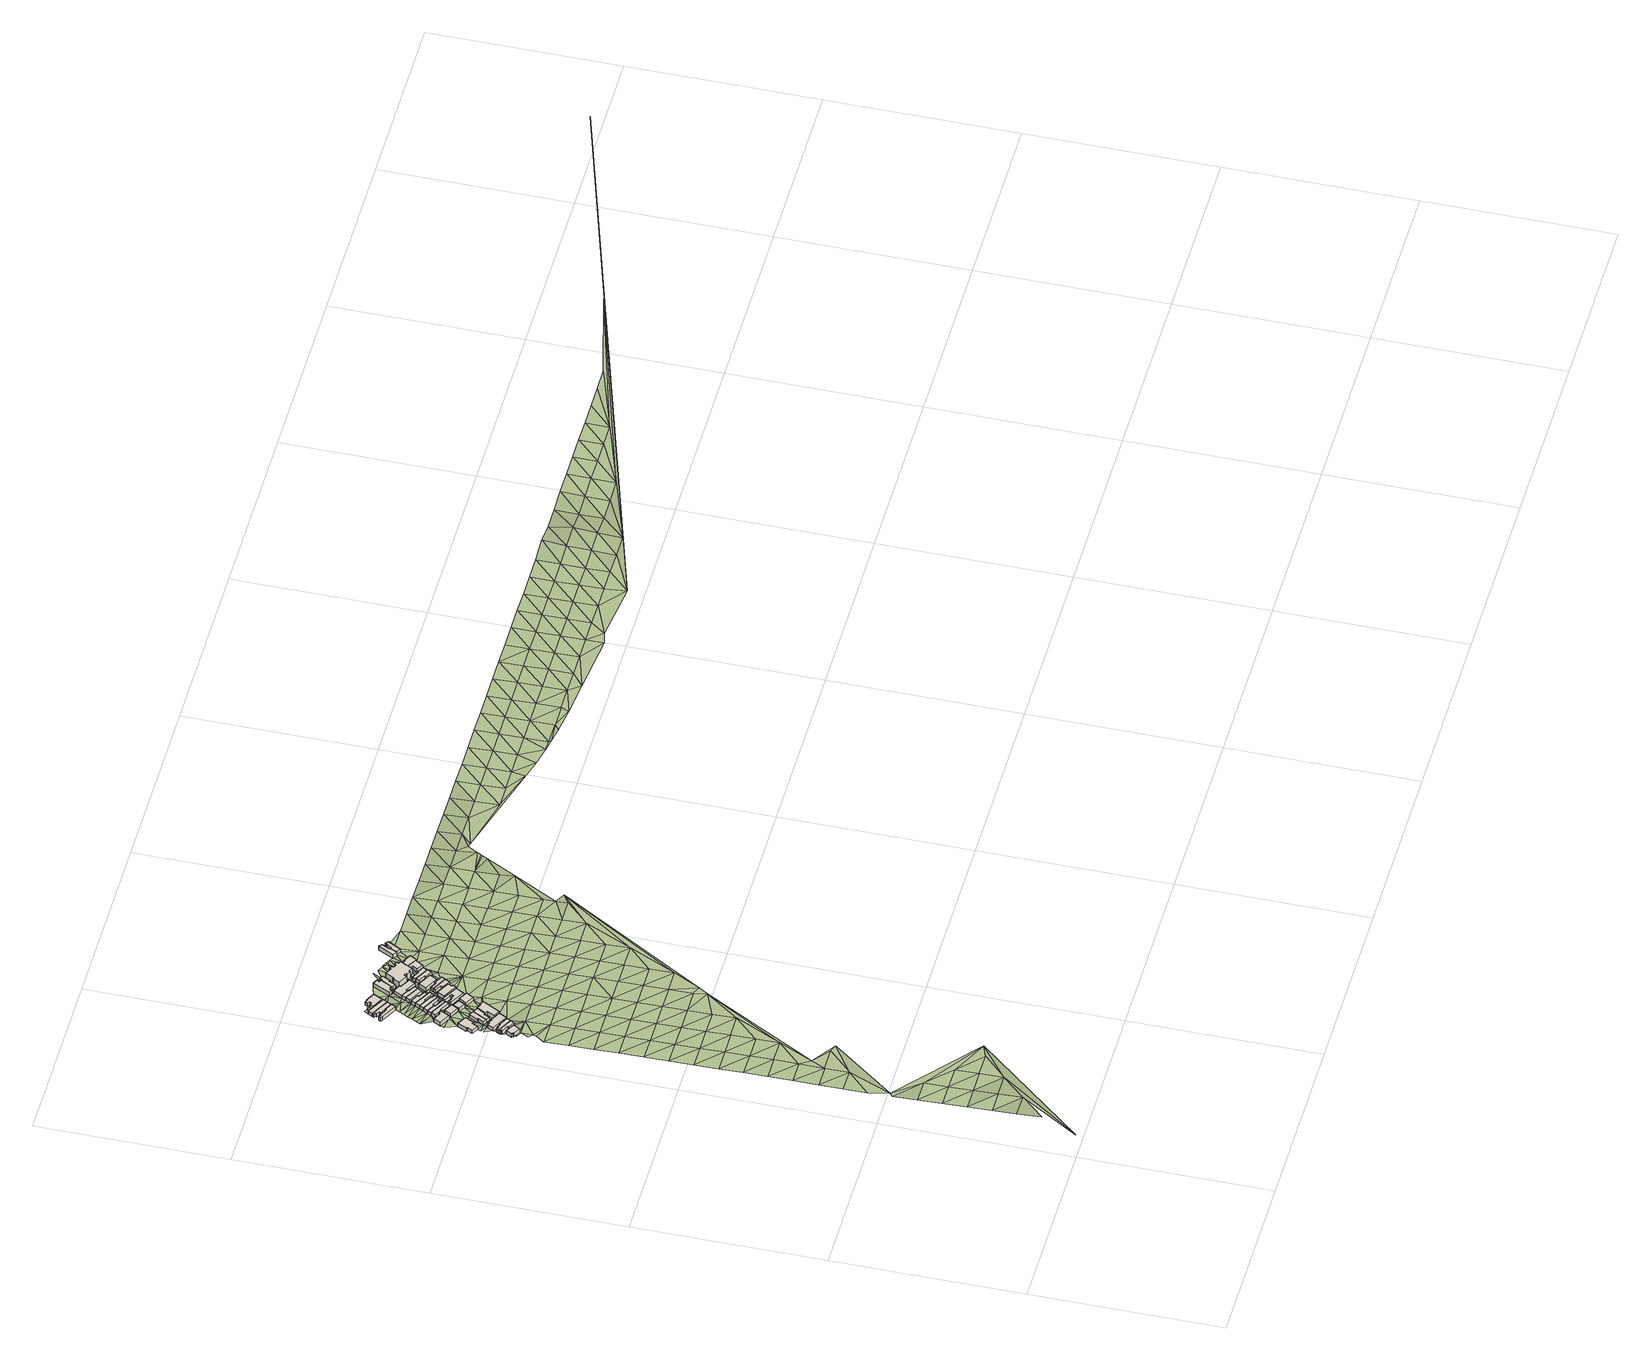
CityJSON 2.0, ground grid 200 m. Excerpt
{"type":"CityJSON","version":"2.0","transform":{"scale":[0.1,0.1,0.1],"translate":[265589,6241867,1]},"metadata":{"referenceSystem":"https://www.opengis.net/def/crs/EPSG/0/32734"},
"CityObjects":{
"building1":{"type":"Building","attributes":{"address":"38 Chatham Road Salt River Cape Town","building":"house","building:levels":"1","footprint":{"type":"Polygon"},"plus_code":"C7XQX4XJ+X5R","ground_height":16.56,"building_height":4.1,"roof_height":20.66},"geometry":[{"type":"Solid","lod":"1","boundaries":[[[[0,1,2,3]],[[1,4,5,2]],[[4,6,7,5]],[[6,8,9,7]],[[8,10,11,9]],[[10,0,3,11]],[[3,2,5,7,9,11]],[[10,8,6,4,1,0]]]]}]},
"building2":{"type":"Building","attributes":{"address":"Chatham Road Salt River Cape Town","building":"house","building:levels":"1","footprint":{"type":"Polygon"},"plus_code":"C7XWXWX2+XMR","ground_height":15.87,"building_height":4.1,"roof_height":19.97},"geometry":[{"type":"Solid","lod":"1","boundaries":[[[[12,13,14,15]],[[13,16,17,14]],[[16,18,19,17]],[[18,20,21,19]],[[20,22,23,21]],[[22,24,25,23]],[[24,26,27,25]],[[26,12,15,27]],[[15,14,17,19,21,23,25,27]],[[26,24,22,20,18,16,13,12]]]]}]},
"building3":{"type":"Building","attributes":{"address":"Chatham Road Salt River Cape Town","building":"house","building:levels":"1","footprint":{"type":"Polygon"},"plus_code":"C8X2XMX4+X6W","ground_height":15.87,"building_height":4.1,"roof_height":19.97},"geometry":[{"type":"Solid","lod":"1","boundaries":[[[[12,28,29,15]],[[28,30,31,29]],[[30,32,33,31]],[[32,34,35,33]],[[34,36,37,35]],[[36,38,39,37]],[[38,13,14,39]],[[13,12,15,14]],[[15,29,31,33,35,37,39,14]],[[13,38,36,34,32,30,28,12]]]]}]},
"building4":{"type":"Building","attributes":{"address":"78 Pope Street Salt River Cape Town","building":"house","building:levels":"1","footprint":{"type":"Polygon"},"plus_code":"C7XPXPXJ+XPX","ground_height":14.36,"building_height":4.1,"roof_height":18.46},"geometry":[{"type":"Solid","lod":"1","boundaries":[[[[40,41,42,43]],[[41,44,45,42]],[[44,46,47,45]],[[46,48,49,47]],[[48,50,51,49]],[[50,52,53,51]],[[52,54,55,53]],[[54,40,43,55]],[[43,42,45,47,49,51,53,55]],[[54,52,50,48,46,44,41,40]]]]}]},
"building5":{"type":"Building","attributes":{"address":"32 Chatham Road Salt River Cape Town","building":"house","building:levels":"1","footprint":{"type":"Polygon"},"plus_code":"C8XCXPX5+XCR","ground_height":15.06,"building_height":4.1,"roof_height":19.16},"geometry":[{"type":"Solid","lod":"1","boundaries":[[[[56,57,58,59]],[[57,60,61,58]],[[60,62,63,61]],[[62,64,65,63]],[[64,66,67,65]],[[66,68,69,67]],[[68,70,71,69]],[[70,56,59,71]],[[59,58,61,63,65,67,69,71]],[[70,68,66,64,62,60,57,56]]]]}]},
"building6":{"type":"Building","attributes":{"address":"Pope Street Salt River Cape Town","building":"house","building:levels":"1","footprint":{"type":"Polygon"},"plus_code":"C8XCX2XQ+XWX","ground_height":14.29,"building_height":4.1,"roof_height":18.39},"geometry":[{"type":"Solid","lod":"1","boundaries":[[[[72,73,74,75]],[[73,76,77,74]],[[76,78,79,77]],[[78,80,81,79]],[[80,82,83,81]],[[82,72,75,83]],[[75,74,77,79,81,83]],[[82,80,78,76,73,72]]]]}]},
"building7":{"type":"Building","attributes":{"address":"39 Kingsley Road Salt River Cape Town","building":"house","building:levels":"1","footprint":{"type":"Polygon"},"plus_code":"C7XWX7XM+XVR","ground_height":14.21,"building_height":4.1,"roof_height":18.31},"geometry":[{"type":"Solid","lod":"1","boundaries":[[[[84,85,86,87]],[[85,88,89,86]],[[88,90,91,89]],[[90,92,93,91]],[[92,94,95,93]],[[94,84,87,95]],[[87,86,89,91,93,95]],[[94,92,90,88,85,84]]]]}]},
"building8":{"type":"Building","attributes":{"address":"Pope Street Salt River Cape Town","building":"house","building:levels":"1","footprint":{"type":"Polygon"},"plus_code":"C8XJXHX7+XFX","ground_height":14.29,"building_height":4.1,"roof_height":18.39},"geometry":[{"type":"Solid","lod":"1","boundaries":[[[[96,72,75,97]],[[72,82,83,75]],[[82,98,99,83]],[[98,100,101,99]],[[100,102,103,101]],[[102,96,97,103]],[[97,75,83,99,101,103]],[[102,100,98,82,72,96]]]]}]},
"building9":{"type":"Building","attributes":{"address":"86 Pope Street Salt River Cape Town","building":"house","building:levels":"1","footprint":{"type":"Polygon"},"plus_code":"C8XVXVX5+XCW","ground_height":15.06,"building_height":4.1,"roof_height":19.16},"geometry":[{"type":"Solid","lod":"1","boundaries":[[[[96,102,103,104,105,97]],[[102,106,107,104,103]],[[106,108,109,107]],[[108,110,111,109]],[[110,112,113,111]],[[112,114,115,113]],[[114,116,117,115]],[[116,118,119,117]],[[118,96,97,105,119]],[[105,104,107,109,111,113,115,117,119]],[[118,116,114,112,110,108,106,102,96]]]]}]},
"building10":{"type":"Building","attributes":{"address":"17 Pope Street Salt River Cape Town","building":"house","building:levels":"1","footprint":{"type":"Polygon"},"plus_code":"C8XHXCX8+XFR","ground_height":13.82,"building_height":4.1,"roof_height":17.92},"geometry":[{"type":"Solid","lod":"1","boundaries":[[[[120,121,122,123]],[[121,124,125,122]],[[124,126,127,125]],[[126,120,123,127]],[[123,122,125,127]],[[126,124,121,120]]]]}]},
"building11":{"type":"Building","attributes":{"address":"38 Kingsley Road Salt River Cape Town","building":"house","building:levels":"1","footprint":{"type":"Polygon"},"plus_code":"C7XVX3X5+XMX","ground_height":13.04,"building_height":4.1,"roof_height":17.14},"geometry":[{"type":"Solid","lod":"1","boundaries":[[[[128,129,130,131]],[[129,132,133,134,130]],[[132,135,136,137,134,133]],[[135,138,139,137,136]],[[138,140,141,139]],[[140,142,143,141]],[[142,144,145,143]],[[144,146,147,145]],[[146,128,131,147]],[[131,130,134,137,139,141,143,145,147]],[[146,144,142,140,138,135,132,129,128]]]]}]},
"building12":{"type":"Building","attributes":{"address":"37 Kingsley Road Salt River Cape Town","building":"house","building:levels":"1","footprint":{"type":"Polygon"},"plus_code":"C8XCXGXP+X4V","ground_height":13.82,"building_height":4.1,"roof_height":17.92},"geometry":[{"type":"Solid","lod":"1","boundaries":[[[[148,149,150,151,152]],[[149,153,154,150]],[[153,155,156,154]],[[155,157,158,156]],[[157,159,160,161,158]],[[159,148,152,151,161,160]],[[151,150,154,156,158,161]],[[159,157,155,153,149,148]]]]}]},
"building13":{"type":"Building","attributes":{"address":"35 Kingsley Road Salt River Cape Town","building":"house","building:levels":"1","footprint":{"type":"Polygon"},"plus_code":"C8XMXHX9+XPW","ground_height":13.43,"building_height":4.1,"roof_height":17.53},"geometry":[{"type":"Solid","lod":"1","boundaries":[[[[159,162,163,160]],[[162,164,165,163]],[[164,166,167,165]],[[166,168,169,167]],[[168,148,152,169]],[[148,159,160,152]],[[160,163,165,167,169,152]],[[148,168,166,164,162,159]]]]}]},
"building14":{"type":"Building","attributes":{"address":"36 Kingsley Road Salt River Cape Town","building":"house","building:levels":"1","footprint":{"type":"Polygon"},"plus_code":"C7XRXQX5+X6R","ground_height":12.44,"building_height":4.1,"roof_height":16.54},"geometry":[{"type":"Solid","lod":"1","boundaries":[[[[129,170,171,172]],[[170,173,174,171]],[[173,175,176,174]],[[175,177,178,176]],[[177,179,180,178]],[[179,181,182,180]],[[181,183,184,182]],[[183,132,133,184]],[[132,129,172,133]],[[172,171,174,176,178,180,182,184,133]],[[132,183,181,179,177,175,173,170,129]]]]}]},
"building15":{"type":"Building","attributes":{"address":"19A Pope Street Salt River Cape Town","building":"house","building:levels":"1","footprint":{"type":"Polygon"},"plus_code":"C8XXXPXH+X6W","ground_height":13.82,"building_height":4.1,"roof_height":17.92},"geometry":[{"type":"Solid","lod":"1","boundaries":[[[[185,186,187,188]],[[186,189,190,187]],[[189,191,192,190]],[[191,185,188,192]],[[188,187,190,192]],[[191,189,186,185]]]]}]},
"building16":{"type":"Building","attributes":{"address":"34 Kingsley Road Salt River Cape Town","building":"house","building:levels":"1","footprint":{"type":"Polygon"},"plus_code":"C7XXXQXH+XMR","ground_height":12.44,"building_height":4.1,"roof_height":16.54},"geometry":[{"type":"Solid","lod":"1","boundaries":[[[[193,194,195,171]],[[194,196,197,195]],[[196,198,174,197]],[[198,193,171,174]],[[171,195,197,174]],[[198,196,194,193]]]]}]},
"building17":{"type":"Building","attributes":{"address":"33 Kingsley Road Salt River Cape Town","building":"house","building:levels":"1","footprint":{"type":"Polygon"},"plus_code":"C8XMXCXF+XFX","ground_height":13.43,"building_height":4.1,"roof_height":17.53},"geometry":[{"type":"Solid","lod":"1","boundaries":[[[[168,166,167,169]],[[166,199,200,167]],[[199,201,202,200]],[[201,203,204,202]],[[203,205,206,204]],[[205,207,208,206]],[[207,209,210,208]],[[209,168,169,210]],[[169,167,200,202,204,206,208,210]],[[209,207,205,203,201,199,166,168]]]]}]},
"building18":{"type":"Building","attributes":{"address":"31 Kingsley Road Salt River Cape Town","building":"house","building:levels":"1","footprint":{"type":"Polygon"},"plus_code":"C8XQXWXP+XCR","ground_height":13.43,"building_height":4.1,"roof_height":17.53},"geometry":[{"type":"Solid","lod":"1","boundaries":[[[[211,212,208,210]],[[212,213,214,208]],[[213,215,216,214]],[[215,217,218,216]],[[217,219,220,218]],[[219,221,222,220]],[[221,211,210,222]],[[210,208,214,216,218,220,222]],[[221,219,217,215,213,212,211]]]]}]},
"building19":{"type":"Building","attributes":{"address":"26 Chatham Road Salt River Cape Town","building":"house","building:levels":"1","footprint":{"type":"Polygon"},"plus_code":"C9XGXQXV+X6V","ground_height":13.74,"building_height":4.1,"roof_height":17.84},"geometry":[{"type":"Solid","lod":"1","boundaries":[[[[223,224,225,226]],[[224,227,228,225]],[[227,229,230,228]],[[229,223,226,230]],[[226,225,228,230]],[[229,227,224,223]]]]}]},
"building20":{"type":"Building","attributes":{"address":"29 Kingsley Road Salt River Cape Town","building":"house","building:levels":"1","footprint":{"type":"Polygon"},"plus_code":"C8XWX3XC+X5R","ground_height":13.43,"building_height":4.1,"roof_height":17.53},"geometry":[{"type":"Solid","lod":"1","boundaries":[[[[221,219,220,222]],[[219,231,232,220]],[[231,233,234,232]],[[233,235,236,234]],[[235,237,238,236]],[[237,239,240,238]],[[239,221,222,240]],[[222,220,232,234,236,238,240]],[[239,237,235,233,231,219,221]]]]}]},
"building21":{"type":"Building","attributes":{"address":"Kingsley Road Salt River Cape Town","building":"house","building:levels":"1","footprint":{"type":"Polygon"},"plus_code":"C8X9X3X9+X5V","ground_height":12.23,"building_height":4.1,"roof_height":16.33},"geometry":[{"type":"Solid","lod":"1","boundaries":[[[[241,242,243,244,245]],[[242,246,247,248,243]],[[246,249,250,248,247]],[[249,251,252,250]],[[251,253,254,252]],[[253,255,256,254]],[[255,257,258,256]],[[257,259,260,258]],[[259,261,262,260]],[[261,263,264,262]],[[263,241,245,244,264]],[[244,243,248,250,252,254,256,258,260,262,264]],[[263,261,259,257,255,253,251,249,246,242,241]]]]}]},
"building22":{"type":"Building","attributes":{"address":"27 Kingsley Road Salt River Cape Town","building":"house","building:levels":"1","footprint":{"type":"Polygon"},"plus_code":"C9X3XPXV+XRV","ground_height":13.43,"building_height":4.1,"roof_height":17.53},"geometry":[{"type":"Solid","lod":"1","boundaries":[[[[265,266,238,240]],[[266,267,268,238]],[[267,269,270,268]],[[269,271,272,270]],[[271,273,274,272]],[[273,265,240,274]],[[240,238,268,270,272,274]],[[273,271,269,267,266,265]]]]}]},
"building23":{"type":"Building","attributes":{"address":"24 Chatham Road Salt River Cape Town","building":"house","building:levels":"1","footprint":{"type":"Polygon"},"plus_code":"C9XQXXXC+X7V","ground_height":13.74,"building_height":4.1,"roof_height":17.84},"geometry":[{"type":"Solid","lod":"1","boundaries":[[[[275,276,277,278]],[[276,279,280,277]],[[279,281,282,280]],[[281,283,284,282]],[[283,285,286,284]],[[285,287,288,286]],[[287,289,290,288]],[[289,291,292,290]],[[291,293,294,292]],[[293,295,296,294]],[[295,297,298,296]],[[297,275,278,298]],[[278,277,280,282,284,286,288,290,292,294,296,298]],[[297,295,293,291,289,287,285,283,281,279,276,275]]]]}]},
"building24":{"type":"Building","attributes":{"address":"25 Kingsley Road Salt River Cape Town","building":"house","building:levels":"1","footprint":{"type":"Polygon"},"plus_code":"C9X6XFXC+XWW","ground_height":12.84,"building_height":4.1,"roof_height":16.94},"geometry":[{"type":"Solid","lod":"1","boundaries":[[[[299,300,301,302]],[[300,303,304,301]],[[303,305,306,304]],[[305,299,302,306]],[[302,301,304,306]],[[305,303,300,299]]]]}]},
"building25":{"type":"Building","attributes":{"address":"22 Chatham Road Salt River Cape Town","building":"house","building:levels":"1","footprint":{"type":"Polygon"},"plus_code":"C9XWX4X3+X8R","ground_height":13.74,"building_height":4.1,"roof_height":17.84},"geometry":[{"type":"Solid","lod":"1","boundaries":[[[[307,308,309,310]],[[308,311,312,309]],[[311,313,314,312]],[[313,315,316,314]],[[315,317,318,316]],[[317,307,310,318]],[[310,309,312,314,316,318]],[[317,315,313,311,308,307]]]]}]},
"building26":{"type":"Building","attributes":{"address":"23 Kingsley Road Salt River Cape Town","building":"house","building:levels":"1","footprint":{"type":"Polygon"},"plus_code":"C9X9XCX3+X4V","ground_height":12.82,"building_height":4.1,"roof_height":16.92},"geometry":[{"type":"Solid","lod":"1","boundaries":[[[[299,305,306,302]],[[305,319,320,306]],[[319,321,322,320]],[[321,323,324,322]],[[323,325,326,324]],[[325,327,328,326]],[[327,299,302,328]],[[302,306,320,322,324,326,328]],[[327,325,323,321,319,305,299]]]]}]},
"building27":{"type":"Building","attributes":{"address":"19 Kingsley Road Salt River Cape Town","building":"house","building:levels":"1","footprint":{"type":"Polygon"},"plus_code":"C9XCXMX4+XMR","ground_height":12.82,"building_height":4.1,"roof_height":16.92},"geometry":[{"type":"Solid","lod":"1","boundaries":[[[[327,325,326,328]],[[325,329,330,326]],[[329,331,332,330]],[[331,333,334,332]],[[333,335,336,334]],[[335,337,338,336]],[[337,339,340,338]],[[339,327,328,340]],[[328,326,330,332,334,336,338,340]],[[339,337,335,333,331,329,325,327]]]]}]},
"building28":{"type":"Building","attributes":{"address":"20 Chatham Road Salt River Cape Town","building":"house","building:levels":"1","footprint":{"type":"Polygon"},"plus_code":"CCX7XGX5+XFX","ground_height":13.28,"building_height":4.1,"roof_height":17.38},"geometry":[{"type":"Solid","lod":"1","boundaries":[[[[341,342,343,344]],[[342,345,346,343]],[[345,347,348,346]],[[347,349,350,348]],[[349,351,352,350]],[[351,341,344,352]],[[344,343,346,348,350,352]],[[351,349,347,345,342,341]]]]}]},
"building29":{"type":"Building","attributes":{"address":"Salt River Cape Town","building":"house","building:levels":"1","footprint":{"type":"Polygon"},"plus_code":"C9XFX4XJ+XFW","ground_height":12.26,"building_height":4.1,"roof_height":16.36},"geometry":[{"type":"Solid","lod":"1","boundaries":[[[[353,354,355,356]],[[354,357,358,355]],[[357,359,360,358]],[[359,361,362,360]],[[361,363,364,362]],[[363,365,366,364]],[[365,367,368,366]],[[367,369,370,368]],[[369,371,372,370]],[[371,353,356,372]],[[356,355,358,360,362,364,366,368,370,372]],[[371,369,367,365,363,361,359,357,354,353]]]]}]},
"building30":{"type":"Building","attributes":{"address":"18 Chatham Road Salt River Cape Town","building":"house","building:levels":"1","footprint":{"type":"Polygon"},"plus_code":"CCX7XRXC+XXV","ground_height":13.28,"building_height":4.1,"roof_height":17.38},"geometry":[{"type":"Solid","lod":"1","boundaries":[[[[341,351,352,344]],[[351,373,374,352]],[[373,375,376,374]],[[375,377,378,376]],[[377,379,380,378]],[[379,341,344,380]],[[344,352,374,376,378,380]],[[379,377,375,373,351,341]]]]}]},
"building31":{"type":"Building","attributes":{"address":"16 Chatham Road Salt River Cape Town","building":"house","building:levels":"1","footprint":{"type":"Polygon"},"plus_code":"CCX6XRX8+X9V","ground_height":13.28,"building_height":4.1,"roof_height":17.38},"geometry":[{"type":"Solid","lod":"1","boundaries":[[[[381,382,383,384]],[[382,385,386,383]],[[385,387,388,386]],[[387,381,384,388]],[[384,383,386,388]],[[387,385,382,381]]]]}]},
"building32":{"type":"Building","attributes":{"address":"Salt River Cape Town","building":"house","building:levels":"1","footprint":{"type":"Polygon"},"plus_code":"C9XVXGXG+X7W","ground_height":12.26,"building_height":4.1,"roof_height":16.36},"geometry":[{"type":"Solid","lod":"1","boundaries":[[[[389,390,372,356]],[[390,391,392,372]],[[391,393,394,392]],[[393,395,396,394]],[[395,397,398,396]],[[397,399,400,398]],[[399,401,402,400]],[[401,403,404,402]],[[403,389,356,404]],[[356,372,392,394,396,398,400,402,404]],[[403,401,399,397,395,393,391,390,389]]]]}]},
"building33":{"type":"Building","attributes":{"address":"Chatham Road Salt River Cape Town","building":"house","building:levels":"1","footprint":{"type":"Polygon"},"plus_code":"CCXJX2X6+XCX","ground_height":13.37,"building_height":4.1,"roof_height":17.47},"geometry":[{"type":"Solid","lod":"1","boundaries":[[[[405,406,407,408,409,410]],[[406,411,412,408,407]],[[411,413,414,412]],[[413,415,416,414]],[[415,417,418,416]],[[417,405,410,409,418]],[[409,408,412,414,416,418]],[[417,415,413,411,406,405]]]]}]},
"building34":{"type":"Building","attributes":{"address":"Chatham Road Salt River Cape Town","building":"house","building:levels":"1","footprint":{"type":"Polygon"},"plus_code":"CCXPXHXP+XPX","ground_height":12.89,"building_height":4.1,"roof_height":16.99},"geometry":[{"type":"Solid","lod":"1","boundaries":[[[[405,417,419,410]],[[417,420,421,419]],[[420,422,423,421]],[[422,424,425,423]],[[424,426,427,425]],[[426,405,410,427]],[[410,419,421,423,425,427]],[[426,424,422,420,417,405]]]]}]},
"building35":{"type":"Building","attributes":{"address":"68 Tennyson Street Salt River Cape Town","building":"church","building:levels":"2","footprint":{"type":"Polygon"},"plus_code":"CCXFX3XM+XPV","ground_height":12.82,"building_height":6.9,"roof_height":19.72},"geometry":[{"type":"Solid","lod":"1","boundaries":[[[[428,429,430,431]],[[429,432,433,430]],[[432,434,435,433]],[[434,436,437,435]],[[436,438,439,437]],[[438,440,441,439]],[[440,442,443,441]],[[442,444,445,443]],[[444,446,447,445]],[[446,448,449,447]],[[448,450,451,449]],[[450,452,453,451]],[[452,454,455,453]],[[454,456,457,455]],[[456,458,459,457]],[[458,460,461,459]],[[460,462,463,461]],[[462,464,465,463]],[[464,466,467,465]],[[466,428,431,467]],[[431,430,433,435,437,439,441,443,445,447,449,451,453,455,457,459,461,463,465,467]],[[466,464,462,460,458,456,454,452,450,448,446,444,442,440,438,436,434,432,429,428]]]]}]},
"building36":{"type":"Building","attributes":{"address":"12 Chatham Road Salt River Cape Town","building":"house","building:levels":"1","footprint":{"type":"Polygon"},"plus_code":"CFX7XRX2+XFR","ground_height":12.89,"building_height":4.1,"roof_height":16.99},"geometry":[{"type":"Solid","lod":"1","boundaries":[[[[468,469,470,471]],[[469,472,473,470]],[[472,474,475,473]],[[474,476,477,475]],[[476,478,479,477]],[[478,468,471,479]],[[471,470,473,475,477,479]],[[478,476,474,472,469,468]]]]}]},
"building37":{"type":"Building","attributes":{"address":"70 Tennyson Street Salt River Cape Town","building":"house","building:levels":"1","footprint":{"type":"Polygon"},"plus_code":"CFXGXQXC+X9R","ground_height":12.89,"building_height":4.1,"roof_height":16.99},"geometry":[{"type":"Solid","lod":"1","boundaries":[[[[480,481,471,470]],[[481,482,483,471]],[[482,484,485,483]],[[484,486,487,485]],[[486,488,489,487]],[[488,490,491,489]],[[490,480,470,491]],[[470,471,483,485,487,489,491]],[[490,488,486,484,482,481,480]]]]}]},
"building38":{"type":"Building","attributes":{"address":"51 Tennyson Street Salt River Cape Town","building":"house","building:levels":"1","footprint":{"type":"Polygon"},"plus_code":"CGX3XQXQ+XVW","ground_height":12.19,"building_height":4.1,"roof_height":16.29},"geometry":[{"type":"Solid","lod":"1","boundaries":[[[[492,493,494,495]],[[493,496,497,494]],[[496,498,499,497]],[[498,500,501,499]],[[500,502,503,501]],[[502,492,495,503]],[[495,494,497,499,501,503]],[[502,500,498,496,493,492]]]]}]},
"building39":{"type":"Building","attributes":{"address":"53 Tennyson Street Salt River Cape Town","building":"house","building:levels":"1","footprint":{"type":"Polygon"},"plus_code":"CGX6X4X7+XMV","ground_height":12.19,"building_height":4.1,"roof_height":16.29},"geometry":[{"type":"Solid","lod":"1","boundaries":[[[[504,505,506,494]],[[505,507,508,506]],[[507,509,510,508]],[[509,511,512,510]],[[511,513,514,512]],[[513,515,516,514]],[[515,517,497,516]],[[517,504,494,497]],[[494,506,508,510,512,514,516,497]],[[517,515,513,511,509,507,505,504]]]]}]},
"terrain1":{"type":"TINRelief","geometry":[{"type":"CompositeSurface","lod":"1","boundaries":[[[518,519,520]],[[518,521,519]],[[518,522,523]],[[524,525,521]],[[524,521,518]],[[526,525,527]],[[527,525,524]],[[528,526,529]],[[529,526,527]],[[524,518,523]],[[530,531,528]],[[532,523,522]],[[527,524,523]],[[530,528,529]],[[533,531,530]],[[527,534,529]],[[534,527,523]],[[533,535,536]],[[535,537,536]],[[530,529,538]],[[538,529,534]],[[539,537,535]],[[533,530,532]],[[540,541,539]],[[534,523,542]],[[540,539,535]],[[542,538,534]],[[538,532,530]],[[543,544,541]],[[535,533,545]],[[543,541,540]],[[542,523,532]],[[546,544,547]],[[547,544,543]],[[532,538,542]],[[535,548,540]],[[543,540,549]],[[546,550,551]],[[550,546,547]],[[549,540,548]],[[551,552,553]],[[545,548,535]],[[552,551,550]],[[543,549,554]],[[547,543,554]],[[548,545,549]],[[555,553,556]],[[547,554,550]],[[556,553,552]],[[557,558,555]],[[552,550,559]],[[557,555,556]],[[559,550,554]],[[558,560,561]],[[552,562,556]],[[560,558,557]],[[559,562,552]],[[563,564,561]],[[557,556,565]],[[560,563,561]],[[565,556,562]],[[564,566,567]],[[557,568,560]],[[559,554,569]],[[554,549,570]],[[564,563,566]],[[568,557,565]],[[571,572,567]],[[569,562,559]],[[563,560,573]],[[567,566,571]],[[565,562,569]],[[573,560,568]],[[574,572,575]],[[576,577,578]],[[566,563,579]],[[580,581,577]],[[571,575,572]],[[576,574,575]],[[582,568,565]],[[573,579,563]],[[583,1,584]],[[569,582,565]],[[585,584,1]],[[586,585,1]],[[576,587,577]],[[588,589,590]],[[589,588,591]],[[566,592,571]],[[577,587,580]],[[569,554,570]],[[593,594,591]],[[595,586,580]],[[596,591,588]],[[576,575,587]],[[597,573,568]],[[586,595,585]],[[588,598,596]],[[579,592,566]],[[595,580,587]],[[599,600,601]],[[597,568,582]],[[593,600,599]],[[591,596,57]],[[602,593,603]],[[575,571,604]],[[605,606,601]],[[600,593,602]],[[601,600,605]],[[587,12,595]],[[579,573,607]],[[57,596,28]],[[592,604,571]],[[600,602,608]],[[602,64,62]],[[602,62,608]],[[605,600,76]],[[587,57,12]],[[12,57,28]],[[607,573,597]],[[88,609,40]],[[76,600,78]],[[610,609,88]],[[611,605,76]],[[62,612,608]],[[575,613,587]],[[62,614,612]],[[570,582,569]],[[120,40,611]],[[615,592,579]],[[62,60,614]],[[604,613,575]],[[611,76,73]],[[88,40,120]],[[106,612,614]],[[616,60,57]],[[148,617,618]],[[612,102,100]],[[607,615,579]],[[587,619,57]],[[616,614,60]],[[612,106,102]],[[597,582,570]],[[94,620,618]],[[621,622,168]],[[618,620,148]],[[186,611,73]],[[621,168,623]],[[611,186,120]],[[92,620,94]],[[604,592,624]],[[148,168,622]],[[88,120,126]],[[587,613,619]],[[92,625,620]],[[186,73,72]],[[126,90,88]],[[607,597,626]],[[616,57,627]],[[624,592,615]],[[625,92,90]],[[120,186,121]],[[623,168,209]],[[628,623,629]],[[625,90,126]],[[126,630,625]],[[619,627,57]],[[72,96,189]],[[186,72,189]],[[631,613,604]],[[629,623,209]],[[626,597,570]],[[632,183,633]],[[628,634,635]],[[185,121,186]],[[630,126,636]],[[118,116,96]],[[607,637,615]],[[627,112,616]],[[624,631,604]],[[638,96,116]],[[185,124,121]],[[636,126,124]],[[628,629,634]],[[638,189,96]],[[639,635,273]],[[640,641,642]],[[626,637,607]],[[643,640,642]],[[185,644,124]],[[619,613,645]],[[644,636,124]],[[634,273,635]],[[164,201,166]],[[638,191,189]],[[166,201,199]],[[114,646,116]],[[647,639,648]],[[191,644,185]],[[116,646,638]],[[649,640,643]],[[643,642,194]],[[636,644,650]],[[624,615,651]],[[652,636,650]],[[201,164,653]],[[114,112,654]],[[613,631,645]],[[655,626,570]],[[273,300,639]],[[648,656,647]],[[253,640,649]],[[191,638,229]],[[639,300,648]],[[650,657,652]],[[644,191,229]],[[653,652,657]],[[112,627,654]],[[615,637,651]],[[289,657,650]],[[253,649,255]],[[654,646,114]],[[656,648,658]],[[257,255,649]],[[653,205,201]],[[203,201,205]],[[637,626,655]],[[659,653,657]],[[650,660,289]],[[661,627,619]],[[653,659,205]],[[643,194,263]],[[662,663,664]],[[297,644,229]],[[657,289,281]],[[205,659,665]],[[300,273,666]],[[299,648,300]],[[207,205,665]],[[287,281,289]],[[661,619,645]],[[662,233,663]],[[646,654,227]],[[285,283,281]],[[281,287,285]],[[667,213,662]],[[658,648,361]],[[648,299,327]],[[297,229,227]],[[631,624,668]],[[658,361,194]],[[207,665,315]],[[651,669,624]],[[662,213,233]],[[665,659,275]],[[207,315,213]],[[300,666,670]],[[361,263,194]],[[671,654,627]],[[648,327,361]],[[672,673,666]],[[213,315,233]],[[241,263,361]],[[297,227,275]],[[655,674,637]],[[645,631,668]],[[673,237,235]],[[673,670,666]],[[233,315,342]],[[671,627,661]],[[342,235,233]],[[624,669,668]],[[275,675,665]],[[361,327,339]],[[637,674,651]],[[275,227,675]],[[673,235,676]],[[342,341,235]],[[677,227,654]],[[347,342,315]],[[676,670,673]],[[341,379,235]],[[678,361,339]],[[323,329,325]],[[676,235,379]],[[670,676,305]],[[347,315,679]],[[342,347,345]],[[323,321,319]],[[329,323,319]],[[678,339,680]],[[661,645,681]],[[241,361,682]],[[680,365,678]],[[671,677,654]],[[339,683,680]],[[305,676,382]],[[337,683,339]],[[684,679,685]],[[669,651,686]],[[675,227,687]],[[379,375,676]],[[319,331,329]],[[382,319,305]],[[681,645,668]],[[680,390,688]],[[680,683,390]],[[679,689,347]],[[689,679,684]],[[377,375,379]],[[337,335,690]],[[337,691,683]],[[331,319,382]],[[651,674,686]],[[690,691,337]],[[375,692,676]],[[675,687,684]],[[687,227,677]],[[661,693,671]],[[690,335,333]],[[331,382,406]],[[690,450,691]],[[689,684,687]],[[669,694,668]],[[406,405,331]],[[693,661,681]],[[450,395,691]],[[406,382,695]],[[333,331,405]],[[375,696,692]],[[697,690,333]],[[689,687,698]],[[397,395,450]],[[448,397,450]],[[694,669,686]],[[382,699,695]],[[700,389,701]],[[426,333,405]],[[702,406,695]],[[671,703,677]],[[699,692,696]],[[696,698,687]],[[704,697,333]],[[701,389,401]],[[401,389,403]],[[397,448,446]],[[704,333,426]],[[705,697,704]],[[681,668,706]],[[703,671,693]],[[446,399,397]],[[707,705,704]],[[708,699,696]],[[709,704,426]],[[708,695,699]],[[710,696,687]],[[706,668,694]],[[426,711,709]],[[711,426,712]],[[710,708,696]],[[687,677,713]],[[401,399,714]],[[399,446,442]],[[709,715,716]],[[709,711,715]],[[693,681,717]],[[674,718,686]],[[708,710,719]],[[442,446,444]],[[703,713,677]],[[476,715,711]],[[720,399,442]],[[711,721,476]],[[717,681,706]],[[715,476,472]],[[719,710,478]],[[694,686,718]],[[472,469,715]],[[721,719,478]],[[476,474,472]],[[478,476,721]],[[438,436,440]],[[687,722,710]],[[693,723,703]],[[469,428,715]],[[724,442,440]],[[440,436,434]],[[725,687,713]],[[724,720,442]],[[694,718,706]],[[726,440,434]],[[693,717,723]],[[432,429,428]],[[428,469,727]],[[724,440,726]],[[478,710,722]],[[434,432,726]],[[722,687,725]],[[428,728,432]],[[728,428,727]],[[729,468,478]],[[713,703,730]],[[724,726,731]],[[727,732,728]],[[731,726,733]],[[726,432,734]],[[432,728,734]],[[655,735,674]],[[717,706,736]],[[478,722,729]],[[723,730,703]],[[726,734,733]],[[736,706,718]],[[728,737,734]],[[738,725,713]],[[484,504,728]],[[728,504,737]],[[739,723,717]],[[740,484,729]],[[713,730,738]],[[722,740,729]],[[739,717,736]],[[484,505,504]],[[484,740,505]],[[722,725,741]],[[725,738,742]],[[730,723,743]],[[723,739,744]],[[745,505,740]],[[741,740,722]],[[517,513,746]],[[741,725,742]],[[517,515,513]],[[718,674,735]],[[730,743,738]],[[736,718,747]],[[507,505,745]],[[723,744,743]],[[739,736,747]],[[748,745,740]],[[738,749,742]],[[750,740,741]],[[739,747,744]],[[738,743,749]],[[745,748,507]],[[748,740,750]],[[741,742,751]],[[749,752,742]],[[753,743,744]],[[747,754,744]],[[751,742,752]],[[750,741,755]],[[743,753,749]],[[718,735,747]],[[744,754,753]],[[741,751,755]],[[748,750,756]],[[752,749,757]],[[753,757,749]],[[754,747,758]],[[756,750,755]],[[752,759,751]],[[757,760,752]],[[754,761,753]],[[759,752,760]],[[761,754,758]],[[758,747,735]],[[762,755,751]],[[757,753,763]],[[753,761,763]],[[751,759,762]],[[755,764,756]],[[760,757,765]],[[763,765,757]],[[761,758,735]],[[764,755,762]],[[759,760,766]],[[765,766,760]],[[762,759,767]],[[763,761,768]],[[766,767,759]],[[765,763,768]],[[764,762,769]],[[767,769,762]],[[765,768,766]],[[769,770,764]],[[767,766,771]],[[766,768,772]],[[766,772,771]],[[773,769,767]],[[767,771,773]],[[774,770,769]],[[772,768,775]],[[769,773,774]],[[771,772,775]],[[771,776,773]],[[771,775,777]],[[778,771,777]],[[771,778,776]],[[779,774,773]],[[780,773,776]],[[778,777,776]],[[773,780,779]],[[781,780,776]],[[780,781,782]],[[779,780,783]],[[784,782,781]],[[780,782,783]],[[785,782,784]],[[786,783,782]],[[784,787,785]],[[782,785,786]],[[788,787,784]],[[786,785,789]],[[785,787,790]],[[785,790,789]],[[791,790,787]],[[791,787,792]],[[793,789,790]],[[787,788,792]],[[790,791,793]],[[791,792,794]],[[788,795,792]],[[792,795,794]],[[793,791,796]],[[795,788,797]],[[791,794,796]],[[797,798,795]],[[799,794,795]],[[798,799,795]],[[800,796,794]],[[798,797,801]],[[794,799,800]],[[798,801,802]],[[803,799,798]],[[804,801,805]],[[802,801,804]],[[803,798,802]],[[806,800,799]],[[804,805,807]],[[799,803,806]],[[804,808,802]],[[807,805,809]],[[808,804,807]],[[803,802,810]],[[808,810,802]],[[806,803,811]],[[807,809,812]],[[803,810,811]],[[808,807,813]],[[813,807,812]],[[814,810,808]],[[813,815,808]],[[814,808,815]],[[816,811,810]],[[812,817,813]],[[810,814,816]],[[817,815,813]],[[817,812,818]],[[814,815,819]],[[820,815,817]],[[819,815,820]],[[816,814,821]],[[814,819,821]],[[822,817,818]],[[823,820,817]],[[817,822,823]],[[824,819,820]],[[824,820,823]],[[822,818,825]],[[826,821,819]],[[819,824,826]],[[823,822,827]],[[825,818,828]],[[822,825,827]],[[824,823,829]],[[824,829,826]],[[829,823,827]],[[829,830,826]],[[831,827,825]],[[832,825,828]],[[825,832,831]],[[833,829,827]],[[832,828,834]],[[833,827,831]],[[835,830,829]],[[829,833,835]],[[834,836,832]],[[831,832,837]],[[832,836,837]],[[838,833,831]],[[838,831,837]],[[834,839,836]],[[840,835,833]],[[833,838,840]],[[841,837,836]],[[839,834,842]],[[836,839,841]],[[838,837,843]],[[843,837,841]],[[840,838,844]],[[838,843,844]],[[841,839,845]],[[839,842,846]],[[839,846,845]],[[847,843,841]],[[847,841,845]],[[848,844,843]],[[849,846,842]],[[843,847,848]],[[850,845,846]],[[846,849,850]],[[847,845,851]],[[849,842,852]],[[851,845,850]],[[848,847,853]],[[847,851,853]],[[854,850,849]],[[855,852,842]],[[849,852,854]],[[856,851,850]],[[856,850,854]],[[857,853,851]],[[851,856,857]],[[854,852,858]],[[852,855,858]],[[856,854,859]],[[859,854,858]],[[857,856,860]],[[856,859,860]],[[861,858,855]],[[862,859,858]],[[862,858,861]],[[863,860,859]],[[861,855,864]],[[859,862,863]],[[865,862,861]],[[866,864,855]],[[865,861,864]],[[867,863,862]],[[862,865,867]],[[865,864,868]],[[868,864,866]],[[867,865,869]],[[865,868,869]],[[870,868,866]],[[871,869,868]],[[868,870,871]],[[870,866,872]],[[871,870,873]],[[874,872,866]],[[870,872,873]],[[866,855,875]],[[876,873,872]],[[872,874,876]],[[874,877,876]],[[855,842,878]],[[879,877,874]],[[874,866,875]],[[880,879,874]],[[880,874,875]]]}]}
},
"vertices":[
[326,5737,149],[232,5788,149],[232,5788,197],[326,5737,197],[196,5723,149],[196,5723,197],[210,5716,149],[210,5716,197],[205,5708,149],[205,5708,197],[286,5664,149],[286,5664,197],
[386,5781,141],[227,5864,141],[227,5864,190],[386,5781,190],[217,5846,141],[217,5846,190],[231,5839,141],[231,5839,190],[224,5826,141],[224,5826,190],[299,5787,141],[299,5787,190],[293,5776,141],[293,5776,190],[363,5739,141],[363,5739,190],
[407,5824,141],[407,5824,190],[308,5875,141],[308,5875,190],[304,5867,141],[304,5867,190],[269,5885,141],[269,5885,190],[263,5873,141],[263,5873,190],[239,5885,141],[239,5885,190],
[243,6276,132],[193,6182,132],[193,6182,175],[243,6276,175],[207,6174,132],[207,6174,175],[176,6115,132],[176,6115,175],[242,6079,132],[242,6079,175],[274,6139,132],[274,6139,175],[290,6131,132],[290,6131,175],[340,6224,132],[340,6224,175],
[249,5925,141],[426,5832,141],[426,5832,182],[249,5925,182],[470,5916,141],[470,5916,182],[365,5971,141],[365,5971,182],[361,5963,141],[361,5963,182],[316,5987,141],[316,5987,182],[310,5976,141],[310,5976,182],[283,5989,141],[283,5989,182],
[440,6173,133],[390,6199,133],[390,6199,174],[440,6173,174],[341,6108,133],[341,6108,174],[354,6101,133],[354,6101,174],[321,6041,133],[321,6041,174],[359,6021,133],[359,6021,174],
[250,6521,128],[211,6445,128],[211,6445,173],[250,6521,173],[328,6386,128],[328,6386,173],[375,6478,128],[375,6478,173],[341,6495,128],[341,6495,173],[333,6479,128],[333,6479,173],
[494,6145,133],[494,6145,174],[397,6000,133],[397,6000,174],[428,6056,133],[428,6056,174],[441,6049,133],[441,6049,174],
[441,6049,182],[494,6145,182],[465,6036,133],[465,6036,182],[423,5958,133],[423,5958,182],[493,5921,133],[493,5921,182],[588,6099,133],[588,6099,182],[584,6115,133],[584,6115,182],[551,6133,133],[551,6133,182],[543,6119,133],[543,6119,182],
[358,6377,128],[452,6328,128],[452,6328,169],[358,6377,169],[490,6400,128],[490,6400,169],[396,6450,128],[396,6450,169],
[342,6928,114],[364,6972,114],[364,6972,161],[342,6928,161],[281,7016,114],[281,7016,155],[281,7016,161],[274,7003,114],[274,7003,155],[274,7003,161],[196,7044,114],[196,7044,161],[192,7037,114],[192,7037,161],[160,7053,114],[160,7053,161],[147,7029,114],[147,7029,161],[168,7018,114],[168,7018,161],
[333,6566,124],[306,6519,124],[306,6519,169],[333,6566,169],[333,6566,165],[393,6475,124],[393,6475,169],[399,6486,124],[399,6486,169],[500,6434,124],[500,6434,169],[518,6468,124],[518,6468,165],[518,6468,169],
[535,6501,124],[535,6501,165],[435,6554,124],[435,6554,165],[442,6564,124],[442,6564,165],[354,6610,124],[354,6610,165],
[391,7021,114],[391,7021,155],[364,6972,155],[199,7125,114],[199,7125,155],[188,7104,114],[188,7104,155],[208,7093,114],[208,7093,155],[201,7081,114],[201,7081,155],[232,7064,114],[232,7064,155],[223,7047,114],[223,7047,155],
[489,6385,128],[453,6316,128],[453,6316,169],[489,6385,169],[525,6278,128],[525,6278,169],[562,6347,128],[562,6347,169],
[391,7021,112],[417,7068,112],[417,7068,155],[224,7172,112],[224,7172,155],[199,7125,112],
[449,6577,124],[449,6577,165],[518,6541,124],[518,6541,165],[522,6549,124],[522,6549,165],[551,6534,124],[551,6534,165],[565,6560,124],[565,6560,165],[381,6658,124],[381,6658,165],
[381,6658,123],[565,6560,123],[584,6593,123],[584,6593,165],[550,6611,123],[550,6611,165],[556,6621,123],[556,6621,165],[488,6656,123],[488,6656,165],[404,6702,123],[404,6702,165],
[550,6269,127],[642,6219,127],[642,6219,168],[550,6269,168],[686,6299,127],[686,6299,168],[594,6349,127],[594,6349,168],
[496,6671,123],[496,6671,165],[597,6616,123],[597,6616,165],[616,6650,123],[616,6650,165],[585,6667,123],[585,6667,165],[430,6751,123],[430,6751,165],
[468,7176,112],[392,7216,112],[392,7216,153],[468,7176,153],[468,7176,147],[377,7224,112],[377,7224,147],[377,7224,153],[373,7218,112],[373,7218,153],[341,7234,112],[341,7234,153],[325,7204,112],[325,7204,153],[351,7190,112],[351,7190,153],[340,7169,112],[340,7169,153],[316,7182,112],[316,7182,153],[296,7143,112],[296,7143,153],[419,7080,112],[419,7080,153],
[430,6751,118],[585,6667,118],[604,6701,118],[604,6701,165],[534,6739,118],[534,6739,165],[542,6753,118],[542,6753,165],[457,6799,118],[457,6799,165],
[727,6412,127],[558,6507,127],[558,6507,168],[727,6412,168],[541,6476,127],[541,6476,168],[603,6441,127],[603,6441,168],[606,6446,127],[606,6446,168],[629,6432,127],[629,6432,168],[617,6411,127],[617,6411,168],[580,6432,127],[580,6432,168],[572,6419,127],[572,6419,168],[542,6436,127],[542,6436,168],[528,6412,127],[528,6412,168],[679,6327,127],[679,6327,168],
[490,6862,118],[464,6813,118],[464,6813,159],[490,6862,159],[619,6732,118],[619,6732,159],[645,6779,118],[645,6779,159],
[742,6418,123],[762,6456,123],[762,6456,168],[742,6418,168],[748,6464,123],[748,6464,168],[770,6503,123],[770,6503,168],[632,6578,123],[632,6578,168],[590,6501,123],[590,6501,168],
[665,6816,118],[665,6816,159],[593,6855,118],[593,6855,159],[598,6863,118],[598,6863,159],[588,6866,118],[588,6866,159],[512,6907,118],[512,6907,159],
[596,6881,118],[596,6881,159],[706,6821,118],[706,6821,159],[743,6888,118],[743,6888,159],[634,6946,118],[634,6946,159],[640,6957,118],[640,6957,159],[562,6999,118],[562,6999,159],
[672,6629,123],[658,6600,123],[658,6600,164],[672,6629,164],[724,6566,123],[724,6566,164],[714,6547,123],[714,6547,164],[805,6498,123],[805,6498,164],[830,6547,123],[830,6547,164],
[677,7156,112],[655,7168,112],[655,7168,154],[677,7156,154],[669,7195,112],[669,7195,154],[616,7222,112],[616,7222,154],[523,7038,112],[523,7038,154],[559,7019,112],[559,7019,154],[571,7043,112],[571,7043,154],[594,7032,112],[594,7032,154],[599,7044,112],[599,7044,154],[615,7036,112],[615,7036,154],
[853,6590,123],[853,6590,164],[764,6637,123],[764,6637,164],[756,6623,123],[756,6623,164],[688,6658,123],[688,6658,164],
[852,6707,118],[707,6785,118],[707,6785,164],[852,6707,164],[664,6705,118],[664,6705,164],[809,6627,118],[809,6627,164],
[677,7156,113],[615,7036,113],[609,7024,113],[609,7024,154],[648,7005,113],[648,7005,154],[683,7073,113],[683,7073,154],[694,7068,113],[694,7068,154],[739,7157,113],[739,7157,154],[701,7177,113],[701,7177,154],[688,7151,113],[688,7151,154],
[767,6828,118],[748,6790,118],[748,6790,160],[748,6790,165],[767,6828,165],[767,6828,160],[822,6754,118],[822,6754,165],[816,6743,118],[816,6743,165],[895,6702,118],[895,6702,165],[920,6749,118],[920,6749,165],
[920,6749,160],[944,6798,118],[944,6798,160],[866,6839,118],[866,6839,160],[861,6830,118],[861,6830,160],[788,6868,118],[788,6868,160],
[946,7025,113],[918,7040,113],[918,7040,187],[946,7025,187],[929,7060,113],[929,7060,187],[899,7075,113],[899,7075,187],[890,7057,113],[890,7057,187],[855,7074,113],[855,7074,187],[863,7090,113],[863,7090,187],[831,7107,113],[831,7107,187],[823,7092,113],[823,7092,187],[752,7129,113],[752,7129,187],[704,7034,113],[704,7034,187],[692,7040,113],[692,7040,187],[655,6968,113],[655,6968,187],[754,6919,113],[754,6919,187],[768,6947,113],[768,6947,187],[796,6933,113],[796,6933,187],[789,6918,113],[789,6918,187],[827,6899,113],[827,6899,187],[834,6913,113],[834,6913,187],[878,6891,113],[878,6891,187],
[1026,6895,119],[931,6950,119],[931,6950,160],[1026,6895,160],[912,6916,119],[912,6916,160],[939,6901,119],[939,6901,160],[910,6850,119],[910,6850,160],[979,6812,119],[979,6812,160],
[931,6950,118],[1026,6895,118],[1038,6889,118],[1038,6889,160],[1078,6959,118],[1078,6959,160],[996,7006,118],[996,7006,160],[990,6996,118],[990,6996,160],[965,7010,118],[965,7010,160],
[1056,7127,104],[1102,7104,104],[1102,7104,153],[1056,7127,153],[1140,7175,104],[1140,7175,153],[1129,7181,104],[1129,7181,153],[1173,7267,104],[1173,7267,153],[1141,7296,104],[1141,7296,153],
[1102,7104,112],[1152,7080,112],[1152,7080,153],[1226,7216,112],[1226,7216,153],[1199,7242,112],[1199,7242,153],[1187,7217,112],[1187,7217,153],[1174,7222,112],[1174,7222,153],[1151,7170,112],[1151,7170,153],[1140,7175,112],
[447,645,264],[197,645,272],[197,395,285],[197,895,259],[5,5,311],[698,895,246],[447,895,254],[197,1145,249],[197,1395,240],[447,1145,243],[197,1645,232],[447,1395,235],[447,1645,229],[197,1895,221],[1092,1199,238],[234,1926,221],[698,1145,240],[447,2390,203],[197,2145,214],[197,2390,210],[698,1395,233],[197,2640,209],[447,2640,203],[197,2900,211],[949,1145,238],[447,2900,205],[197,3150,208],[780,2610,202],[197,3395,204],[447,3150,203],[698,2640,202],[517,2788,204],[447,3395,200],[197,3645,197],[447,3645,195],[197,3895,193],[698,3150,198],[197,4145,188],[447,3895,188],[447,4145,184],[197,4395,185],[698,3395,193],[447,4395,181],[197,4650,181],[698,3645,191],[447,4650,178],[197,4900,176],[698,3895,184],[447,4900,175],[197,5150,171],[698,4145,183],[949,3645,189],[1223,4007,181],[447,5150,170],[197,5400,163],[698,4395,179],[252,5486,163],[447,5400,162],[274,5526,156],[277,5646,156],[232,5567,156],[698,4650,175],[286,5664,156],[214,5681,156],[949,3895,184],[224,5826,149],[299,5787,149],[293,5776,149],[326,5737,151],[447,5650,151],[269,5885,149],[239,5885,149],[263,5873,149],[249,5925,149],[698,4900,173],[283,5989,149],[207,6008,149],[363,5739,151],[308,5875,149],[949,4145,181],[304,5867,149],[228,6044,134],[321,6041,134],[242,6079,134],[316,5987,149],[310,5976,149],[698,5150,168],[290,6131,134],[274,6139,134],[949,4395,178],[359,6021,141],[197,6400,132],[211,6445,132],[340,6224,133],[397,6000,141],[698,5400,160],[423,5958,141],[949,4650,173],[493,5921,141],[190,6639,127],[250,6521,132],[698,5650,151],[306,6519,132],[213,6682,127],[197,6650,127],[243,6738,127],[949,4900,170],[393,6475,128],[1199,4145,177],[698,5900,140],[268,6786,120],[404,6702,124],[399,6486,128],[949,5150,165],[281,7016,120],[274,7003,120],[430,6751,124],[292,6830,120],[500,6434,128],[1199,4395,173],[550,6269,133],[318,6880,120],[278,7197,114],[245,7214,114],[224,7172,114],[296,7143,114],[528,6412,128],[949,5400,160],[642,6219,133],[342,6928,118],[447,6900,118],[316,7182,114],[542,6436,128],[1199,4650,170],[518,6468,128],[535,6501,128],[698,6150,133],[1286,4107,177],[364,6972,118],[541,6476,128],[391,7021,118],[558,6507,128],[572,6419,128],[949,5650,151],[556,6621,124],[496,6671,124],[488,6656,124],[590,6501,127],[542,6753,124],[550,6611,124],[1199,5150,162],[1199,4900,166],[619,6732,123],[949,5900,141],[534,6739,124],[604,6701,123],[1450,4395,166],[742,6418,127],[664,6705,123],[949,6150,133],[559,7019,118],[770,6503,127],[594,7032,113],[1199,5400,158],[616,7222,113],[609,7024,118],[762,6456,127],[748,6464,127],[1450,4650,163],[949,6400,128],[599,7044,113],[805,6498,127],[655,6968,118],[648,7005,118],[809,6627,123],[1199,5650,150],[1450,4900,160],[816,6743,123],[853,6590,124],[754,6919,118],[830,6547,124],[852,6707,124],[655,7168,113],[669,7195,113],[822,6754,123],[1199,5900,142],[789,6918,118],[768,6947,118],[1450,5150,156],[796,6933,118],[895,6702,124],[827,6899,119],[949,6650,124],[866,6839,119],[861,6830,119],[1199,6150,134],[793,7261,113],[878,6891,119],[834,6913,119],[1450,5400,152],[1701,4900,155],[920,6749,124],[845,7228,113],[944,6798,119],[1199,6650,124],[1450,5650,148],[905,7197,113],[1199,6400,130],[949,7150,114],[965,7010,119],[996,7006,119],[1038,6889,119],[1450,5900,138],[921,7199,113],[990,6996,119],[968,7175,113],[1011,7152,113],[2305,5715,130],[1701,5150,150],[1056,7127,113],[1450,6150,132],[1701,5400,145],[1199,6900,118],[1450,6650,122],[1450,6400,128],[1701,5900,134],[1701,5650,140],[1199,7150,112],[1129,7181,112],[1952,5400,141],[1450,7150,109],[1701,6150,129],[1450,6900,116],[1701,6650,119],[1701,6400,124],[1952,5900,130],[1952,5650,135],[1701,6900,113],[1701,7150,102],[1952,6150,125],[2202,5650,130],[1952,6650,114],[1952,6400,119],[2198,5775,125],[1952,6900,108],[2202,5900,125],[1952,7150,98],[2202,6150,119],[2202,6400,114],[2202,6650,109],[2472,6249,112],[2202,6900,104],[2202,7150,90],[2453,6650,101],[2453,6400,106],[2453,6900,95],[2453,7150,81],[2661,6575,91],[2731,6694,91],[2692,6629,91],[2704,6650,91],[2704,7150,72],[2704,6900,86],[2795,6802,86],[2954,6900,77],[2954,7150,64],[2844,6792,77],[3205,6900,70],[3205,7150,58],[3456,6650,68],[3925,6502,63],[3456,7150,51],[3456,6900,63],[3707,6900,53],[3707,6650,63],[3707,7150,48],[3957,6900,49],[3957,6650,58],[3957,7150,44],[4133,6447,58],[4208,6650,53],[4208,6900,47],[4208,7150,43],[4351,6405,53],[4458,6650,50],[4458,6900,46],[4458,6400,53],[4478,6382,53],[4458,7150,43],[4709,6400,52],[4709,6650,48],[4645,6354,52],[4709,6900,46],[4709,7150,44],[4926,6318,55],[4960,6400,55],[4960,6900,48],[4960,6650,52],[4960,7150,43],[5211,6400,53],[5307,6281,53],[5211,6900,47],[5211,6650,51],[5211,7150,39],[5461,6400,50],[5461,6650,48],[5461,6900,44],[5712,6400,48],[5461,7150,38],[5712,6650,43],[5959,6213,48],[5712,6900,42],[5712,7150,40],[5963,6650,39],[5963,6400,45],[5963,6900,40],[6094,6246,45],[5963,7150,40],[6213,6400,43],[6213,6650,39],[6213,6900,35],[6464,6400,42],[6213,7150,40],[6464,6650,40],[6742,6178,40],[6464,6900,37],[6464,7150,35],[6715,6650,34],[6715,6400,40],[6715,6900,29],[6715,7150,29],[6966,6400,36],[6966,6650,30],[6966,6900,32],[7216,6400,28],[6966,7150,28],[7216,6650,36],[7467,6400,30],[7216,6900,40],[7216,7150,66],[7467,6650,43],[7467,6900,61],[7467,7150,9],[7718,6650,8],[7718,6900,6],[7718,7150,10],[7968,6650,15],[7968,6900,20],[8219,6650,25],[7968,7150,26],[8219,6900,28],[8219,7150,31],[8470,6900,28],[8470,7150,31],[8721,6900,25],[8721,7150,28],[8971,6900,25],[10726,7395,30],[8971,7150,28],[9222,7150,27],[13233,8150,5],[9472,7150,26],[9723,7150,27]
]}
